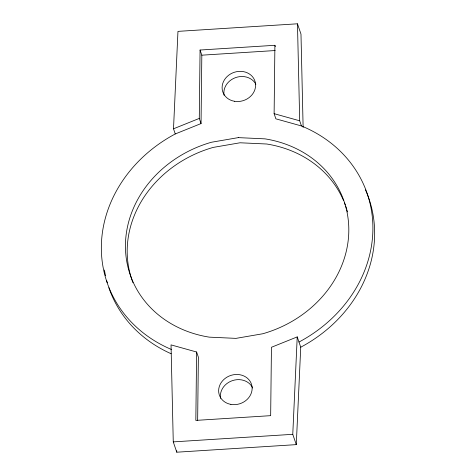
<?xml version="1.0" encoding="UTF-8"?>
<svg xmlns="http://www.w3.org/2000/svg" width="476" height="476" viewBox="0 0 476 476"><rect width="100%" height="100%" fill="white"/><g stroke="black" fill="none" stroke-linecap="round" stroke-linejoin="round"><path stroke-width="0.71" d="M196.618 352.008L195.832 420.397L270.665 415.661L271.445 347.272L297.226 336.895L300.737 347.206L296.28 444.632L176.775 452.2L173.264 441.889L171.033 344.88L196.618 352.008L198.373 357.167L197.647 420.35M171.425 349.473A137.451 120.446 -18.8 0 1 101.358 245.902A137.451 120.446 -18.8 0 1 175.263 133.952L201.045 123.57L199.289 118.417L200.069 50.028L274.902 45.291L275.342 46.577M201.045 123.57L201.824 55.18L200.069 50.028M298.982 342.048A137.451 120.446 -18.8 0 0 372.898 229.402A137.451 120.446 -18.8 0 0 301.457 125.961L275.872 118.833L274.116 113.675L274.902 45.291M175.263 133.952L173.508 128.794L177.965 31.368L297.47 23.8L300.981 34.111L303.129 127.413M296.28 444.632L292.77 434.32L297.226 336.895M173.508 128.794L199.289 118.417M201.824 55.18L275.176 50.539M173.264 441.889L292.77 434.32M274.116 113.675L299.701 120.803L301.457 125.961M297.47 23.8L299.701 120.803M176.745 450.718L176.775 452.2M220.614 398.382A16.957 14.863 -18.8 0 1 232.621 380.562A16.957 14.863 -18.8 0 1 252.685 387.976M365.461 189.859A137.451 120.446 -18.8 0 1 300.737 347.206M171.152 353.745A137.451 120.446 -18.8 0 1 108.843 287.688M107.302 282.821A137.451 120.446 -18.8 0 1 106.713 280.703M105.511 275.729A137.451 120.446 -18.8 0 1 104.434 269.993M224.083 95.259A16.957 14.863 -18.8 0 1 235.733 77.558A16.957 14.863 -18.8 0 1 255.868 84.27M346.897 209.815A113.062 99.079 -18.8 0 1 347.498 211.915M132.965 282.685A113.062 99.079 -18.8 0 1 213.266 147.393L240.029 142.782L266.721 144.008A113.062 99.079 -18.8 0 1 343.428 200.289M344.529 202.954A113.062 99.079 -18.8 0 1 345.296 204.983M345.784 206.352A113.062 99.079 -18.8 0 1 346.468 208.423M238.274 137.629L211.511 142.235A113.062 99.079 -18.8 0 0 125.438 245.075A113.062 99.079 -18.8 0 0 209.279 337.145L235.971 338.371L262.734 333.765A113.062 99.079 -18.8 0 0 348.807 230.925A113.062 99.079 -18.8 0 0 264.965 138.855L238.274 137.629M234.353 101.257A16.957 14.863 -18.8 0 0 255.082 81.515A16.957 14.863 -18.8 0 0 227.129 76.541A16.957 14.863 -18.8 0 0 234.353 101.257M230.884 404.38A16.957 14.863 -18.8 0 0 251.614 384.638A16.957 14.863 -18.8 0 0 223.666 379.664A16.957 14.863 -18.8 0 0 230.884 404.38"/></g></svg>
